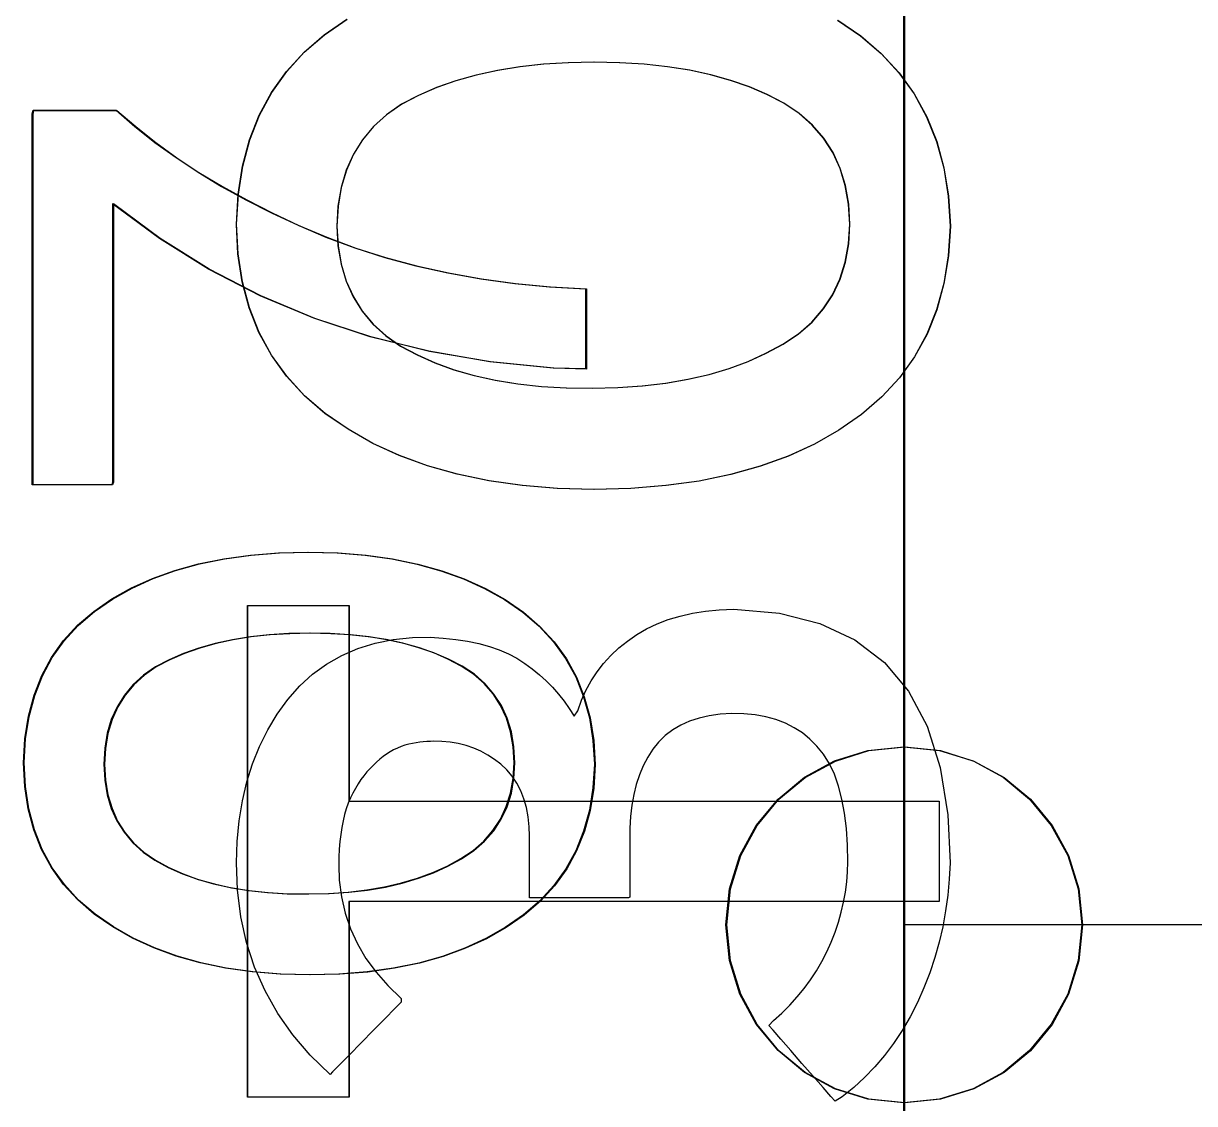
# Model space of a CAD drawing. Extents: x 1 to 47.7, y 0.2 to 35.
# Drawn here: x 34.5796 to 34.7442, y 11.3101 to 11.4618 of the extents above; entities that cross this region are included whole.
import ezdxf

# ---------------------------------------------------------------- set-up
doc = ezdxf.new("R2010")
doc.units = 0
doc.header["$MEASUREMENT"] = 0
for name, color, linetype in [('5_1___24__TARGET_LEDS___12', 7, 'CONTINUOUS'), ('6_2___8__INDEPENDENT_INPUT', 7, 'CONTINUOUS'), ('6_3___8__OPTOISO_INDEPENDE', 7, 'CONTINUOUS'), ('6_4___24__OPTOISO_INDEPEND', 7, 'CONTINUOUS'), ('6_5___8__INDEPENDENT_INPUT', 7, 'CONTINUOUS'), ('6_6___8__INDEPENDENT_INPUT', 7, 'CONTINUOUS'), ('6_7___8__OPTOISO_INDEPENDE', 7, 'CONTINUOUS'), ('6_8___8__OPTOISO_INDEPENDE', 7, 'CONTINUOUS')]:
    doc.layers.add(name, color=color, linetype=linetype)

msp = doc.modelspace()

# ---------------------------------------------------------------- linework, layer by layer
at = {"layer": '5_1___24__TARGET_LEDS___12'}
for points in [[(34.7534, 11.33517), (34.70342, 11.33517), (34.70344, 11.63516)], [(34.7534, 11.03517), (34.70342, 11.03517), (34.70344, 11.33517)]]:
    msp.add_lwpolyline(points, dxfattribs=at)
for points in [[(34.59272, 11.44963), (34.59537, 11.44734), (34.59818, 11.44512), (34.60114, 11.44298), (34.60426, 11.44092), (34.60754, 11.43894), (34.61097, 11.43704), (34.61456, 11.43521), (34.6183, 11.43347), (34.62221, 11.4318), (34.62628, 11.43028), (34.63049, 11.42894), (34.63484, 11.42777), (34.63933, 11.42678), (34.64396, 11.42596), (34.64873, 11.42531), (34.65364, 11.42484), (34.65869, 11.42454), (34.65869, 11.4241), (34.65869, 11.42295), (34.65869, 11.42129), (34.65869, 11.41935), (34.65869, 11.41736), (34.65869, 11.41553), (34.65869, 11.4141), (34.65869, 11.41327), (34.65412, 11.4134), (34.64522, 11.4143), (34.63665, 11.41576), (34.62842, 11.4178), (34.62052, 11.4204), (34.61295, 11.42357), (34.60571, 11.42731), (34.5988, 11.43162), (34.59223, 11.43649), (34.59223, 11.43498), (34.59223, 11.43096), (34.59223, 11.42521), (34.59223, 11.41849), (34.59223, 11.41159), (34.59223, 11.40525), (34.59223, 11.40027), (34.59223, 11.39741), (34.59212, 11.39702), (34.5913, 11.39702), (34.58988, 11.39702), (34.58807, 11.39702), (34.58609, 11.39702), (34.58417, 11.39702), (34.58253, 11.39702), (34.58138, 11.39702), (34.58095, 11.39702), (34.58095, 11.39903), (34.58095, 11.40439), (34.58095, 11.41206), (34.58095, 11.42101), (34.58095, 11.43022), (34.58095, 11.43866), (34.58095, 11.4453), (34.58095, 11.44911), (34.58106, 11.44963), (34.58192, 11.44963), (34.5834, 11.44963), (34.58529, 11.44963), (34.58735, 11.44963), (34.58935, 11.44963), (34.59107, 11.44963), (34.59227, 11.44963)], [(34.61968, 11.38754), (34.6238, 11.38744), (34.62773, 11.38712), (34.63146, 11.3866), (34.63501, 11.38588), (34.63836, 11.38494), (34.64153, 11.3838), (34.6445, 11.38244), (34.64728, 11.38088), (34.64987, 11.37911), (34.65217, 11.37713), (34.65418, 11.37495), (34.65589, 11.37258), (34.65729, 11.37001), (34.6584, 11.36723), (34.65922, 11.36427), (34.65973, 11.3611), (34.65994, 11.35773), (34.65973, 11.35441), (34.65922, 11.35127), (34.65842, 11.34834), (34.65732, 11.34559), (34.65593, 11.34304), (34.65423, 11.34069), (34.65225, 11.33853), (34.64996, 11.33657), (34.64741, 11.3348), (34.64467, 11.33324), (34.64173, 11.33189), (34.63859, 11.33074), (34.63525, 11.32981), (34.63171, 11.32908), (34.62797, 11.32856), (34.62404, 11.32825), (34.6199, 11.32815), (34.61577, 11.32825), (34.61183, 11.32857), (34.60809, 11.32909), (34.60453, 11.32983), (34.60117, 11.33078), (34.59801, 11.33194), (34.59503, 11.33331), (34.59225, 11.3349), (34.58966, 11.33669), (34.58734, 11.33867), (34.58534, 11.34085), (34.58363, 11.34322), (34.58224, 11.34578), (34.58114, 11.34853), (34.58036, 11.35148), (34.57987, 11.35462), (34.5797, 11.35795), (34.5799, 11.36131), (34.58039, 11.36447), (34.58118, 11.36743), (34.58227, 11.37019), (34.58365, 11.37275), (34.58533, 11.37511), (34.5873, 11.37727), (34.58957, 11.37922), (34.59212, 11.38097), (34.59487, 11.38251), (34.59782, 11.38385), (34.60097, 11.38498), (34.60432, 11.3859), (34.60786, 11.38662), (34.6116, 11.38713), (34.61555, 11.38744)], [(34.6199, 11.37616), (34.61701, 11.3761), (34.61424, 11.37593), (34.61159, 11.37564), (34.60906, 11.37523), (34.60665, 11.3747), (34.60437, 11.37406), (34.60221, 11.3733), (34.60016, 11.37243), (34.59826, 11.37142), (34.59658, 11.37025), (34.59512, 11.36893), (34.59387, 11.36745), (34.59285, 11.36581), (34.59205, 11.36403), (34.59147, 11.36208), (34.59112, 11.35999), (34.59098, 11.35773), (34.59112, 11.35552), (34.59147, 11.35346), (34.59204, 11.35154), (34.59283, 11.34978), (34.59383, 11.34817), (34.59506, 11.34672), (34.5965, 11.34541), (34.59817, 11.34426), (34.60003, 11.34324), (34.60203, 11.34235), (34.60416, 11.34158), (34.60642, 11.34093), (34.60881, 11.3404), (34.61133, 11.34), (34.61398, 11.33972), (34.61677, 11.33956), (34.61968, 11.33953), (34.62256, 11.33959), (34.62532, 11.33977), (34.62795, 11.34008), (34.63045, 11.3405), (34.63283, 11.34105), (34.63509, 11.34173), (34.63722, 11.34252), (34.63922, 11.34344), (34.64113, 11.34447), (34.64288, 11.34564), (34.64439, 11.34695), (34.64567, 11.34841), (34.64673, 11.35002), (34.64755, 11.35178), (34.64815, 11.35369), (34.64852, 11.35575), (34.64865, 11.35795), (34.64852, 11.3602), (34.64815, 11.36229), (34.64756, 11.36422), (34.64675, 11.366), (34.64571, 11.36762), (34.64444, 11.36908), (34.64295, 11.37039), (34.64123, 11.37153), (34.63934, 11.37252), (34.63736, 11.37337), (34.63525, 11.37411), (34.63302, 11.37474), (34.63065, 11.37525), (34.62815, 11.37565), (34.62553, 11.37593), (34.62278, 11.3761)], [(34.70342, 11.36018), (34.70846, 11.35967), (34.71315, 11.35821), (34.7174, 11.35591), (34.7211, 11.35286), (34.72415, 11.34916), (34.72646, 11.34491), (34.72791, 11.34023), (34.72842, 11.3352), (34.72791, 11.33015), (34.72646, 11.32545), (34.72415, 11.3212), (34.7211, 11.3175), (34.7174, 11.31445), (34.71315, 11.31215), (34.70846, 11.31069), (34.70342, 11.31018), (34.69838, 11.31069), (34.69369, 11.31215), (34.68945, 11.31445), (34.68575, 11.3175), (34.68269, 11.3212), (34.68039, 11.32545), (34.67893, 11.33015), (34.67843, 11.3352), (34.67893, 11.34023), (34.68039, 11.34491), (34.68269, 11.34916), (34.68575, 11.35286), (34.68945, 11.35591), (34.69369, 11.35821), (34.69838, 11.35967)]]:
    msp.add_lwpolyline(points, close=True, dxfattribs=at)
at = {"layer": '6_2___8__INDEPENDENT_INPUT'}
msp.add_lwpolyline([(34.67939, 11.37953), (34.68583, 11.37897), (34.69151, 11.37755), (34.69642, 11.37525), (34.70057, 11.37207), (34.70395, 11.36803), (34.70656, 11.36311), (34.70841, 11.35732), (34.70949, 11.35065), (34.7098, 11.34392), (34.70969, 11.34163), (34.70948, 11.33938), (34.70917, 11.33714), (34.70877, 11.33493), (34.70826, 11.33275), (34.70765, 11.33059), (34.70694, 11.32846), (34.70613, 11.32635), (34.70521, 11.32427), (34.70418, 11.32226), (34.70306, 11.32035), (34.70187, 11.31854), (34.70059, 11.31683), (34.69923, 11.31523), (34.69779, 11.31373), (34.69626, 11.31233), (34.69465, 11.31104), (34.69363, 11.31042), (34.69304, 11.31109), (34.69196, 11.31233), (34.69056, 11.31394), (34.68899, 11.31573), (34.68742, 11.31753), (34.68602, 11.31914), (34.68494, 11.32038), (34.68435, 11.32105), (34.68499, 11.32173), (34.68618, 11.3228), (34.68729, 11.32392), (34.68833, 11.32507), (34.6893, 11.32626), (34.6902, 11.32748), (34.69103, 11.32875), (34.69179, 11.33005), (34.69247, 11.33138), (34.69309, 11.33277), (34.69363, 11.33417), (34.6941, 11.33557), (34.6945, 11.33698), (34.69483, 11.33839), (34.69509, 11.3398), (34.69527, 11.34121), (34.69539, 11.34263), (34.69543, 11.34406), (34.69539, 11.34639), (34.69524, 11.34871), (34.69498, 11.35087), (34.69461, 11.35286), (34.69413, 11.35469), (34.69354, 11.35634), (34.69284, 11.35783), (34.69202, 11.35915), (34.69109, 11.3603), (34.69011, 11.36128), (34.68905, 11.36215), (34.68789, 11.36289), (34.68665, 11.36352), (34.68532, 11.36403), (34.68391, 11.36442), (34.68241, 11.3647), (34.68082, 11.36486), (34.67915, 11.3649), (34.67751, 11.36479), (34.67597, 11.36458), (34.67453, 11.36424), (34.67319, 11.3638), (34.67195, 11.36324), (34.67082, 11.36257), (34.66978, 11.36178), (34.66885, 11.36088), (34.66802, 11.35986), (34.66731, 11.35873), (34.66669, 11.35753), (34.66615, 11.35626), (34.6657, 11.35491), (34.66534, 11.35349), (34.66507, 11.35199), (34.66489, 11.35042), (34.6648, 11.34878), (34.66478, 11.34775), (34.66478, 11.34719), (34.66478, 11.34618), (34.66478, 11.34487), (34.66478, 11.3434), (34.66478, 11.34193), (34.66478, 11.34062), (34.66478, 11.33961), (34.66478, 11.33906), (34.66461, 11.339), (34.66361, 11.339), (34.6619, 11.339), (34.65975, 11.339), (34.65739, 11.339), (34.65506, 11.339), (34.65301, 11.339), (34.65148, 11.339), (34.65072, 11.339), (34.65068, 11.33916), (34.65068, 11.33985), (34.65068, 11.34094), (34.65068, 11.3423), (34.65068, 11.34376), (34.65068, 11.34518), (34.65068, 11.3464), (34.65068, 11.34729), (34.65068, 11.34768), (34.65064, 11.34895), (34.6505, 11.35035), (34.65026, 11.35167), (34.64992, 11.35289), (34.64947, 11.35404), (34.64892, 11.3551), (34.64827, 11.35607), (34.64752, 11.35695), (34.64666, 11.35775), (34.64578, 11.35844), (34.64485, 11.35905), (34.64388, 11.35957), (34.64286, 11.36001), (34.64181, 11.36037), (34.6407, 11.36065), (34.63956, 11.36084), (34.63837, 11.36095), (34.63725, 11.36098), (34.63677, 11.36097), (34.63628, 11.36094), (34.63578, 11.3609), (34.63528, 11.36084), (34.63477, 11.36076), (34.63425, 11.36067), (34.63373, 11.36056), (34.6332, 11.36043), (34.63266, 11.36026), (34.63213, 11.36003), (34.63161, 11.35977), (34.63111, 11.35949), (34.63062, 11.35917), (34.63013, 11.35883), (34.62966, 11.35845), (34.62921, 11.35805), (34.62876, 11.35763), (34.62831, 11.35717), (34.62786, 11.35667), (34.62742, 11.35615), (34.62701, 11.35559), (34.62661, 11.355), (34.62624, 11.35437), (34.62588, 11.35371), (34.62555, 11.35302), (34.62524, 11.35229), (34.62496, 11.35151), (34.62471, 11.35068), (34.6245, 11.3498), (34.62432, 11.34887), (34.62417, 11.3479), (34.62406, 11.34688), (34.62397, 11.34582), (34.62391, 11.34471), (34.62389, 11.34356), (34.62396, 11.34148), (34.62427, 11.33912), (34.62479, 11.33683), (34.62554, 11.33463), (34.62652, 11.33251), (34.62772, 11.33048), (34.62914, 11.32852), (34.63079, 11.32665), (34.63266, 11.32486), (34.63268, 11.32434), (34.63178, 11.32343), (34.63043, 11.32205), (34.6288, 11.32039), (34.62706, 11.31863), (34.62541, 11.31694), (34.624, 11.31551), (34.62303, 11.31452), (34.62267, 11.31415), (34.61989, 11.31687), (34.61744, 11.31974), (34.61533, 11.32275), (34.61354, 11.32592), (34.61207, 11.32924), (34.61094, 11.33271), (34.61014, 11.33632), (34.60966, 11.34009), (34.60951, 11.34389), (34.60962, 11.34691), (34.60991, 11.34982), (34.61037, 11.3526), (34.611, 11.35528), (34.6118, 11.35783), (34.61277, 11.36027), (34.61392, 11.36259), (34.61524, 11.36479), (34.61674, 11.36687), (34.61841, 11.36875), (34.62022, 11.37041), (34.62219, 11.37184), (34.62431, 11.37303), (34.62658, 11.37401), (34.629, 11.37475), (34.63156, 11.37527), (34.63428, 11.37555), (34.63673, 11.37559), (34.63858, 11.37548), (34.64035, 11.37529), (34.64201, 11.37503), (34.64358, 11.3747), (34.64506, 11.3743), (34.64644, 11.37382), (34.64773, 11.37326), (34.64892, 11.37264), (34.65003, 11.37193), (34.65109, 11.37116), (34.6521, 11.37034), (34.65305, 11.36948), (34.65394, 11.36857), (34.65478, 11.36762), (34.65556, 11.36663), (34.65629, 11.36559), (34.65696, 11.3645), (34.65747, 11.36528), (34.658, 11.36675), (34.65863, 11.36814), (34.65936, 11.36947), (34.66019, 11.37073), (34.66112, 11.37192), (34.66214, 11.37304), (34.66327, 11.37409), (34.66449, 11.37507), (34.66578, 11.37598), (34.66716, 11.37678), (34.66863, 11.37749), (34.6702, 11.37809), (34.67185, 11.37858), (34.6736, 11.37897), (34.67544, 11.37926), (34.67737, 11.37945)], close=True, dxfattribs=at)
at = {"layer": '6_3___8__OPTOISO_INDEPENDE'}
msp.add_lwpolyline([(34.67939, 11.37953), (34.68583, 11.37897), (34.69151, 11.37755), (34.69642, 11.37525), (34.70057, 11.37207), (34.70395, 11.36803), (34.70656, 11.36311), (34.70841, 11.35732), (34.70949, 11.35065), (34.7098, 11.34392), (34.70969, 11.34163), (34.70948, 11.33938), (34.70917, 11.33714), (34.70877, 11.33493), (34.70826, 11.33275), (34.70765, 11.33059), (34.70694, 11.32846), (34.70613, 11.32635), (34.70521, 11.32427), (34.70418, 11.32226), (34.70306, 11.32035), (34.70187, 11.31854), (34.70059, 11.31683), (34.69923, 11.31523), (34.69779, 11.31373), (34.69626, 11.31233), (34.69465, 11.31104), (34.69363, 11.31042), (34.69304, 11.31109), (34.69196, 11.31233), (34.69056, 11.31394), (34.68899, 11.31573), (34.68742, 11.31753), (34.68602, 11.31914), (34.68494, 11.32038), (34.68435, 11.32105), (34.68499, 11.32173), (34.68618, 11.3228), (34.68729, 11.32392), (34.68833, 11.32507), (34.6893, 11.32626), (34.6902, 11.32748), (34.69103, 11.32875), (34.69179, 11.33005), (34.69247, 11.33138), (34.69309, 11.33277), (34.69363, 11.33417), (34.6941, 11.33557), (34.6945, 11.33698), (34.69483, 11.33839), (34.69509, 11.3398), (34.69527, 11.34121), (34.69539, 11.34263), (34.69543, 11.34406), (34.69539, 11.34639), (34.69524, 11.34871), (34.69498, 11.35087), (34.69461, 11.35286), (34.69413, 11.35469), (34.69354, 11.35634), (34.69284, 11.35783), (34.69202, 11.35915), (34.69109, 11.3603), (34.69011, 11.36128), (34.68905, 11.36215), (34.68789, 11.36289), (34.68665, 11.36352), (34.68532, 11.36403), (34.68391, 11.36442), (34.68241, 11.3647), (34.68082, 11.36486), (34.67915, 11.3649), (34.67751, 11.36479), (34.67597, 11.36458), (34.67453, 11.36424), (34.67319, 11.3638), (34.67195, 11.36324), (34.67082, 11.36257), (34.66978, 11.36178), (34.66885, 11.36088), (34.66802, 11.35986), (34.66731, 11.35873), (34.66669, 11.35753), (34.66615, 11.35626), (34.6657, 11.35491), (34.66534, 11.35349), (34.66507, 11.35199), (34.66489, 11.35042), (34.6648, 11.34878), (34.66478, 11.34775), (34.66478, 11.34719), (34.66478, 11.34618), (34.66478, 11.34487), (34.66478, 11.3434), (34.66478, 11.34193), (34.66478, 11.34062), (34.66478, 11.33961), (34.66478, 11.33906), (34.66461, 11.339), (34.66361, 11.339), (34.6619, 11.339), (34.65975, 11.339), (34.65739, 11.339), (34.65506, 11.339), (34.65301, 11.339), (34.65148, 11.339), (34.65072, 11.339), (34.65068, 11.33916), (34.65068, 11.33985), (34.65068, 11.34094), (34.65068, 11.3423), (34.65068, 11.34376), (34.65068, 11.34518), (34.65068, 11.3464), (34.65068, 11.34729), (34.65068, 11.34768), (34.65064, 11.34895), (34.6505, 11.35035), (34.65026, 11.35167), (34.64992, 11.35289), (34.64947, 11.35404), (34.64892, 11.3551), (34.64827, 11.35607), (34.64752, 11.35695), (34.64666, 11.35775), (34.64578, 11.35844), (34.64485, 11.35905), (34.64388, 11.35957), (34.64286, 11.36001), (34.64181, 11.36037), (34.6407, 11.36065), (34.63956, 11.36084), (34.63837, 11.36095), (34.63725, 11.36098), (34.63677, 11.36097), (34.63628, 11.36094), (34.63578, 11.3609), (34.63528, 11.36084), (34.63477, 11.36076), (34.63425, 11.36067), (34.63373, 11.36056), (34.6332, 11.36043), (34.63266, 11.36026), (34.63213, 11.36003), (34.63161, 11.35977), (34.63111, 11.35949), (34.63062, 11.35917), (34.63013, 11.35883), (34.62966, 11.35845), (34.62921, 11.35805), (34.62876, 11.35763), (34.62831, 11.35717), (34.62786, 11.35667), (34.62742, 11.35615), (34.62701, 11.35559), (34.62661, 11.355), (34.62624, 11.35437), (34.62588, 11.35371), (34.62555, 11.35302), (34.62524, 11.35229), (34.62496, 11.35151), (34.62471, 11.35068), (34.6245, 11.3498), (34.62432, 11.34887), (34.62417, 11.3479), (34.62406, 11.34688), (34.62397, 11.34582), (34.62391, 11.34471), (34.62389, 11.34356), (34.62396, 11.34148), (34.62427, 11.33912), (34.62479, 11.33683), (34.62554, 11.33463), (34.62652, 11.33251), (34.62772, 11.33048), (34.62914, 11.32852), (34.63079, 11.32665), (34.63266, 11.32486), (34.63268, 11.32434), (34.63178, 11.32343), (34.63043, 11.32205), (34.6288, 11.32039), (34.62706, 11.31863), (34.62541, 11.31694), (34.624, 11.31551), (34.62303, 11.31452), (34.62267, 11.31415), (34.61989, 11.31687), (34.61744, 11.31974), (34.61533, 11.32275), (34.61354, 11.32592), (34.61207, 11.32924), (34.61094, 11.33271), (34.61014, 11.33632), (34.60966, 11.34009), (34.60951, 11.34389), (34.60962, 11.34691), (34.60991, 11.34982), (34.61037, 11.3526), (34.611, 11.35528), (34.6118, 11.35783), (34.61277, 11.36027), (34.61392, 11.36259), (34.61524, 11.36479), (34.61674, 11.36687), (34.61841, 11.36875), (34.62022, 11.37041), (34.62219, 11.37184), (34.62431, 11.37303), (34.62658, 11.37401), (34.629, 11.37475), (34.63156, 11.37527), (34.63428, 11.37555), (34.63673, 11.37559), (34.63858, 11.37548), (34.64035, 11.37529), (34.64201, 11.37503), (34.64358, 11.3747), (34.64506, 11.3743), (34.64644, 11.37382), (34.64773, 11.37326), (34.64892, 11.37264), (34.65003, 11.37193), (34.65109, 11.37116), (34.6521, 11.37034), (34.65305, 11.36948), (34.65394, 11.36857), (34.65478, 11.36762), (34.65556, 11.36663), (34.65629, 11.36559), (34.65696, 11.3645), (34.65747, 11.36528), (34.658, 11.36675), (34.65863, 11.36814), (34.65936, 11.36947), (34.66019, 11.37073), (34.66112, 11.37192), (34.66214, 11.37304), (34.66327, 11.37409), (34.66449, 11.37507), (34.66578, 11.37598), (34.66716, 11.37678), (34.66863, 11.37749), (34.6702, 11.37809), (34.67185, 11.37858), (34.6736, 11.37897), (34.67544, 11.37926), (34.67737, 11.37945)], close=True, dxfattribs=at)
at = {"layer": '6_4___24__OPTOISO_INDEPEND'}
for points in [[(34.75327, 11.33518), (34.70329, 11.33518), (34.70331, 11.63518)], [(34.75327, 11.03518), (34.70329, 11.03518), (34.70331, 11.33518)]]:
    msp.add_lwpolyline(points, dxfattribs=at)
for points in [[(34.59261, 11.44965), (34.59526, 11.44735), (34.59807, 11.44513), (34.60104, 11.44299), (34.60416, 11.44093), (34.60743, 11.43895), (34.61086, 11.43705), (34.61445, 11.43523), (34.61819, 11.43348), (34.6221, 11.43181), (34.62617, 11.4303), (34.63038, 11.42895), (34.63473, 11.42778), (34.63922, 11.42679), (34.64386, 11.42597), (34.64863, 11.42532), (34.65353, 11.42485), (34.65858, 11.42455), (34.65858, 11.42412), (34.65858, 11.42296), (34.65858, 11.4213), (34.65858, 11.41937), (34.65858, 11.41737), (34.65858, 11.41555), (34.65858, 11.41411), (34.65858, 11.41329), (34.65401, 11.41341), (34.64511, 11.41431), (34.63654, 11.41578), (34.62831, 11.41781), (34.62041, 11.42042), (34.61284, 11.42359), (34.6056, 11.42732), (34.59869, 11.43163), (34.59212, 11.4365), (34.59212, 11.43499), (34.59212, 11.43098), (34.59212, 11.42522), (34.59212, 11.41851), (34.59212, 11.4116), (34.59212, 11.40527), (34.59212, 11.40029), (34.59212, 11.39743), (34.59201, 11.39703), (34.59119, 11.39703), (34.58977, 11.39703), (34.58796, 11.39703), (34.58598, 11.39703), (34.58406, 11.39703), (34.58242, 11.39703), (34.58127, 11.39703), (34.58084, 11.39703), (34.58084, 11.39905), (34.58084, 11.4044), (34.58084, 11.41207), (34.58084, 11.42102), (34.58084, 11.43023), (34.58084, 11.43867), (34.58084, 11.44531), (34.58084, 11.44912), (34.58096, 11.44965), (34.58181, 11.44965), (34.58329, 11.44965), (34.58518, 11.44965), (34.58724, 11.44965), (34.58925, 11.44965), (34.59096, 11.44965), (34.59216, 11.44965)], [(34.61957, 11.38755), (34.62369, 11.38745), (34.62762, 11.38714), (34.63136, 11.38662), (34.6349, 11.38589), (34.63826, 11.38495), (34.64142, 11.38381), (34.64439, 11.38246), (34.64717, 11.3809), (34.64976, 11.37912), (34.65206, 11.37714), (34.65407, 11.37497), (34.65578, 11.37259), (34.65719, 11.37002), (34.6583, 11.36725), (34.65911, 11.36428), (34.65962, 11.36111), (34.65983, 11.35775), (34.65962, 11.35442), (34.65911, 11.35129), (34.65831, 11.34835), (34.65721, 11.34561), (34.65582, 11.34306), (34.65413, 11.3407), (34.65214, 11.33855), (34.64985, 11.33658), (34.6473, 11.33481), (34.64456, 11.33325), (34.64162, 11.3319), (34.63848, 11.33076), (34.63514, 11.32982), (34.6316, 11.32909), (34.62787, 11.32857), (34.62393, 11.32826), (34.61979, 11.32816), (34.61566, 11.32826), (34.61172, 11.32858), (34.60798, 11.32911), (34.60442, 11.32985), (34.60106, 11.33079), (34.5979, 11.33196), (34.59492, 11.33333), (34.59214, 11.33491), (34.58955, 11.3367), (34.58724, 11.33869), (34.58523, 11.34086), (34.58353, 11.34323), (34.58213, 11.34579), (34.58104, 11.34855), (34.58025, 11.35149), (34.57977, 11.35463), (34.57959, 11.35796), (34.57979, 11.36133), (34.58029, 11.36449), (34.58108, 11.36745), (34.58216, 11.37021), (34.58354, 11.37277), (34.58522, 11.37512), (34.5872, 11.37728), (34.58947, 11.37924), (34.59201, 11.38099), (34.59476, 11.38253), (34.59771, 11.38386), (34.60086, 11.38499), (34.60421, 11.38591), (34.60775, 11.38663), (34.6115, 11.38714), (34.61544, 11.38745)], [(34.61979, 11.37617), (34.6169, 11.37611), (34.61413, 11.37594), (34.61148, 11.37565), (34.60895, 11.37524), (34.60654, 11.37472), (34.60426, 11.37407), (34.6021, 11.37332), (34.60006, 11.37244), (34.59816, 11.37144), (34.59647, 11.37027), (34.59501, 11.36894), (34.59377, 11.36746), (34.59274, 11.36583), (34.59194, 11.36404), (34.59137, 11.3621), (34.59101, 11.36), (34.59087, 11.35775), (34.59101, 11.35553), (34.59136, 11.35347), (34.59193, 11.35156), (34.59272, 11.3498), (34.59373, 11.34819), (34.59495, 11.34673), (34.5964, 11.34542), (34.59806, 11.34427), (34.59992, 11.34326), (34.60192, 11.34236), (34.60405, 11.34159), (34.60631, 11.34094), (34.6087, 11.34042), (34.61122, 11.34001), (34.61387, 11.33973), (34.61666, 11.33957), (34.61957, 11.33954), (34.62246, 11.3396), (34.62521, 11.33978), (34.62784, 11.34009), (34.63034, 11.34052), (34.63272, 11.34107), (34.63498, 11.34174), (34.63711, 11.34254), (34.63911, 11.34345), (34.64103, 11.34449), (34.64277, 11.34565), (34.64428, 11.34696), (34.64557, 11.34843), (34.64662, 11.35004), (34.64744, 11.3518), (34.64804, 11.3537), (34.64841, 11.35576), (34.64855, 11.35796), (34.64841, 11.36021), (34.64805, 11.3623), (34.64746, 11.36424), (34.64664, 11.36601), (34.6456, 11.36763), (34.64433, 11.3691), (34.64284, 11.3704), (34.64112, 11.37155), (34.63924, 11.37253), (34.63725, 11.37339), (34.63514, 11.37413), (34.63291, 11.37475), (34.63054, 11.37526), (34.62805, 11.37566), (34.62542, 11.37595), (34.62267, 11.37612)], [(34.70329, 11.36019), (34.70833, 11.35968), (34.71302, 11.35823), (34.71727, 11.35592), (34.72097, 11.35287), (34.72402, 11.34917), (34.72633, 11.34493), (34.72778, 11.34024), (34.72829, 11.33521), (34.72778, 11.33016), (34.72633, 11.32546), (34.72402, 11.32122), (34.72097, 11.31752), (34.71727, 11.31446), (34.71302, 11.31216), (34.70833, 11.31071), (34.70329, 11.3102), (34.69825, 11.31071), (34.69356, 11.31216), (34.68932, 11.31446), (34.68562, 11.31752), (34.68256, 11.32122), (34.68026, 11.32546), (34.6788, 11.33016), (34.6783, 11.33521), (34.6788, 11.34024), (34.68026, 11.34493), (34.68256, 11.34917), (34.68562, 11.35287), (34.68932, 11.35592), (34.69356, 11.35823), (34.69825, 11.35968)]]:
    msp.add_lwpolyline(points, close=True, dxfattribs=at)
at = {"layer": '6_5___8__INDEPENDENT_INPUT'}
for points in [[(34.69399, 11.46231), (34.69722, 11.46009), (34.7001, 11.45762), (34.70261, 11.45489), (34.70474, 11.45193), (34.7065, 11.44871), (34.70789, 11.44525), (34.7089, 11.44154), (34.70954, 11.43758), (34.70981, 11.43338), (34.70955, 11.42921), (34.70891, 11.4253), (34.70791, 11.42162), (34.70653, 11.41819), (34.70479, 11.41501), (34.70267, 11.41206), (34.70019, 11.40937), (34.69734, 11.40691), (34.69416, 11.4047), (34.69073, 11.40275), (34.68706, 11.40106), (34.68313, 11.39963), (34.67896, 11.39846), (34.67454, 11.39755), (34.66986, 11.3969), (34.66494, 11.39651), (34.65976, 11.39638), (34.6546, 11.39651), (34.64968, 11.39691), (34.645, 11.39757), (34.64056, 11.39849), (34.63636, 11.39968), (34.6324, 11.40113), (34.62868, 11.40284), (34.6252, 11.40482), (34.62196, 11.40706), (34.61907, 11.40954), (34.61656, 11.41226), (34.61444, 11.41522), (34.61269, 11.41843), (34.61132, 11.42187), (34.61034, 11.42555), (34.60973, 11.42947), (34.60951, 11.43363), (34.60976, 11.43784), (34.61038, 11.44179), (34.61136, 11.44549), (34.61272, 11.44894), (34.61445, 11.45214), (34.61655, 11.45509), (34.61902, 11.45779), (34.62186, 11.46024), (34.62504, 11.46242)], [(34.62531, 11.35256), (34.70825, 11.35256), (34.70825, 11.33847), (34.62531, 11.33847), (34.62531, 11.311), (34.61107, 11.311), (34.61107, 11.38005), (34.62531, 11.38005), (34.62531, 11.35256)]]:
    msp.add_lwpolyline(points, dxfattribs=at)
msp.add_lwpolyline([(34.65976, 11.4564), (34.65614, 11.45633), (34.65268, 11.45611), (34.64936, 11.45574), (34.6462, 11.45523), (34.6432, 11.45458), (34.64034, 11.45378), (34.63764, 11.45283), (34.63509, 11.45174), (34.63271, 11.45048), (34.63061, 11.44902), (34.62878, 11.44736), (34.62722, 11.44551), (34.62595, 11.44347), (34.62495, 11.44124), (34.62423, 11.43881), (34.62378, 11.43619), (34.62362, 11.43338), (34.62378, 11.43061), (34.62422, 11.42803), (34.62493, 11.42564), (34.62592, 11.42343), (34.62718, 11.42142), (34.62871, 11.4196), (34.63052, 11.41797), (34.63259, 11.41652), (34.63492, 11.41526), (34.63742, 11.41414), (34.64009, 11.41318), (34.64291, 11.41237), (34.6459, 11.41171), (34.64905, 11.4112), (34.65237, 11.41085), (34.65585, 11.41066), (34.65949, 11.41061), (34.66309, 11.41069), (34.66653, 11.41092), (34.66982, 11.4113), (34.67295, 11.41184), (34.67593, 11.41252), (34.67875, 11.41337), (34.68141, 11.41436), (34.68392, 11.41551), (34.68631, 11.4168), (34.68848, 11.41825), (34.69037, 11.41989), (34.69198, 11.42172), (34.6933, 11.42373), (34.69433, 11.42593), (34.69507, 11.42831), (34.69553, 11.43088), (34.69571, 11.43363), (34.69554, 11.43645), (34.69508, 11.43906), (34.69435, 11.44148), (34.69333, 11.4437), (34.69203, 11.44573), (34.69044, 11.44756), (34.68858, 11.44919), (34.68643, 11.45062), (34.68407, 11.45185), (34.68159, 11.45292), (34.67895, 11.45384), (34.67615, 11.45463), (34.6732, 11.45526), (34.67008, 11.45576), (34.6668, 11.45612), (34.66336, 11.45633)], close=True, dxfattribs=at)
at = {"layer": '6_6___8__INDEPENDENT_INPUT'}
msp.add_lwpolyline([(34.67939, 11.37953), (34.68583, 11.37897), (34.69151, 11.37755), (34.69642, 11.37525), (34.70057, 11.37207), (34.70395, 11.36803), (34.70656, 11.36311), (34.70841, 11.35732), (34.70949, 11.35065), (34.7098, 11.34392), (34.70969, 11.34163), (34.70948, 11.33938), (34.70917, 11.33714), (34.70877, 11.33493), (34.70826, 11.33275), (34.70765, 11.33059), (34.70694, 11.32846), (34.70613, 11.32635), (34.70521, 11.32427), (34.70418, 11.32226), (34.70306, 11.32035), (34.70187, 11.31854), (34.70059, 11.31683), (34.69923, 11.31523), (34.69779, 11.31373), (34.69626, 11.31233), (34.69465, 11.31104), (34.69363, 11.31042), (34.69304, 11.31109), (34.69196, 11.31233), (34.69056, 11.31394), (34.68899, 11.31573), (34.68742, 11.31753), (34.68602, 11.31914), (34.68494, 11.32038), (34.68435, 11.32105), (34.68499, 11.32173), (34.68618, 11.3228), (34.68729, 11.32392), (34.68833, 11.32507), (34.6893, 11.32626), (34.6902, 11.32748), (34.69103, 11.32875), (34.69179, 11.33005), (34.69247, 11.33138), (34.69309, 11.33277), (34.69363, 11.33417), (34.6941, 11.33557), (34.6945, 11.33698), (34.69483, 11.33839), (34.69509, 11.3398), (34.69527, 11.34121), (34.69539, 11.34263), (34.69543, 11.34406), (34.69539, 11.34639), (34.69524, 11.34871), (34.69498, 11.35087), (34.69461, 11.35286), (34.69413, 11.35469), (34.69354, 11.35634), (34.69284, 11.35783), (34.69202, 11.35915), (34.69109, 11.3603), (34.69011, 11.36128), (34.68905, 11.36215), (34.68789, 11.36289), (34.68665, 11.36352), (34.68532, 11.36403), (34.68391, 11.36442), (34.68241, 11.3647), (34.68082, 11.36486), (34.67915, 11.3649), (34.67751, 11.36479), (34.67597, 11.36458), (34.67453, 11.36424), (34.67319, 11.3638), (34.67195, 11.36324), (34.67082, 11.36257), (34.66978, 11.36178), (34.66885, 11.36088), (34.66802, 11.35986), (34.66731, 11.35873), (34.66669, 11.35753), (34.66615, 11.35626), (34.6657, 11.35491), (34.66534, 11.35349), (34.66507, 11.35199), (34.66489, 11.35042), (34.6648, 11.34878), (34.66478, 11.34775), (34.66478, 11.34719), (34.66478, 11.34618), (34.66478, 11.34487), (34.66478, 11.3434), (34.66478, 11.34193), (34.66478, 11.34062), (34.66478, 11.33961), (34.66478, 11.33906), (34.66461, 11.339), (34.66361, 11.339), (34.6619, 11.339), (34.65975, 11.339), (34.65739, 11.339), (34.65506, 11.339), (34.65301, 11.339), (34.65148, 11.339), (34.65072, 11.339), (34.65068, 11.33916), (34.65068, 11.33985), (34.65068, 11.34094), (34.65068, 11.3423), (34.65068, 11.34376), (34.65068, 11.34518), (34.65068, 11.3464), (34.65068, 11.34729), (34.65068, 11.34768), (34.65064, 11.34895), (34.6505, 11.35035), (34.65026, 11.35167), (34.64992, 11.35289), (34.64947, 11.35404), (34.64892, 11.3551), (34.64827, 11.35607), (34.64752, 11.35695), (34.64666, 11.35775), (34.64578, 11.35844), (34.64485, 11.35905), (34.64388, 11.35957), (34.64286, 11.36001), (34.64181, 11.36037), (34.6407, 11.36065), (34.63956, 11.36084), (34.63837, 11.36095), (34.63725, 11.36098), (34.63677, 11.36097), (34.63628, 11.36094), (34.63578, 11.3609), (34.63528, 11.36084), (34.63477, 11.36076), (34.63425, 11.36067), (34.63373, 11.36056), (34.6332, 11.36043), (34.63266, 11.36026), (34.63213, 11.36003), (34.63161, 11.35977), (34.63111, 11.35949), (34.63062, 11.35917), (34.63013, 11.35883), (34.62966, 11.35845), (34.62921, 11.35805), (34.62876, 11.35763), (34.62831, 11.35717), (34.62786, 11.35667), (34.62742, 11.35615), (34.62701, 11.35559), (34.62661, 11.355), (34.62624, 11.35437), (34.62588, 11.35371), (34.62555, 11.35302), (34.62524, 11.35229), (34.62496, 11.35151), (34.62471, 11.35068), (34.6245, 11.3498), (34.62432, 11.34887), (34.62417, 11.3479), (34.62406, 11.34688), (34.62397, 11.34582), (34.62391, 11.34471), (34.62389, 11.34356), (34.62396, 11.34148), (34.62427, 11.33912), (34.62479, 11.33683), (34.62554, 11.33463), (34.62652, 11.33251), (34.62772, 11.33048), (34.62914, 11.32852), (34.63079, 11.32665), (34.63266, 11.32486), (34.63268, 11.32434), (34.63178, 11.32343), (34.63043, 11.32205), (34.6288, 11.32039), (34.62706, 11.31863), (34.62541, 11.31694), (34.624, 11.31551), (34.62303, 11.31452), (34.62267, 11.31415), (34.61989, 11.31687), (34.61744, 11.31974), (34.61533, 11.32275), (34.61354, 11.32592), (34.61207, 11.32924), (34.61094, 11.33271), (34.61014, 11.33632), (34.60966, 11.34009), (34.60951, 11.34389), (34.60962, 11.34691), (34.60991, 11.34982), (34.61037, 11.3526), (34.611, 11.35528), (34.6118, 11.35783), (34.61277, 11.36027), (34.61392, 11.36259), (34.61524, 11.36479), (34.61674, 11.36687), (34.61841, 11.36875), (34.62022, 11.37041), (34.62219, 11.37184), (34.62431, 11.37303), (34.62658, 11.37401), (34.629, 11.37475), (34.63156, 11.37527), (34.63428, 11.37555), (34.63673, 11.37559), (34.63858, 11.37548), (34.64035, 11.37529), (34.64201, 11.37503), (34.64358, 11.3747), (34.64506, 11.3743), (34.64644, 11.37382), (34.64773, 11.37326), (34.64892, 11.37264), (34.65003, 11.37193), (34.65109, 11.37116), (34.6521, 11.37034), (34.65305, 11.36948), (34.65394, 11.36857), (34.65478, 11.36762), (34.65556, 11.36663), (34.65629, 11.36559), (34.65696, 11.3645), (34.65747, 11.36528), (34.658, 11.36675), (34.65863, 11.36814), (34.65936, 11.36947), (34.66019, 11.37073), (34.66112, 11.37192), (34.66214, 11.37304), (34.66327, 11.37409), (34.66449, 11.37507), (34.66578, 11.37598), (34.66716, 11.37678), (34.66863, 11.37749), (34.6702, 11.37809), (34.67185, 11.37858), (34.6736, 11.37897), (34.67544, 11.37926), (34.67737, 11.37945)], close=True, dxfattribs=at)
at = {"layer": '6_7___8__OPTOISO_INDEPENDE'}
msp.add_lwpolyline([(34.67939, 11.37953), (34.68583, 11.37897), (34.69151, 11.37755), (34.69642, 11.37525), (34.70057, 11.37207), (34.70395, 11.36803), (34.70656, 11.36311), (34.70841, 11.35732), (34.70949, 11.35065), (34.7098, 11.34392), (34.70969, 11.34163), (34.70948, 11.33938), (34.70917, 11.33714), (34.70877, 11.33493), (34.70826, 11.33275), (34.70765, 11.33059), (34.70694, 11.32846), (34.70613, 11.32635), (34.70521, 11.32427), (34.70418, 11.32226), (34.70306, 11.32035), (34.70187, 11.31854), (34.70059, 11.31683), (34.69923, 11.31523), (34.69779, 11.31373), (34.69626, 11.31233), (34.69465, 11.31104), (34.69363, 11.31042), (34.69304, 11.31109), (34.69196, 11.31233), (34.69056, 11.31394), (34.68899, 11.31573), (34.68742, 11.31753), (34.68602, 11.31914), (34.68494, 11.32038), (34.68435, 11.32105), (34.68499, 11.32173), (34.68618, 11.3228), (34.68729, 11.32392), (34.68833, 11.32507), (34.6893, 11.32626), (34.6902, 11.32748), (34.69103, 11.32875), (34.69179, 11.33005), (34.69247, 11.33138), (34.69309, 11.33277), (34.69363, 11.33417), (34.6941, 11.33557), (34.6945, 11.33698), (34.69483, 11.33839), (34.69509, 11.3398), (34.69527, 11.34121), (34.69539, 11.34263), (34.69543, 11.34406), (34.69539, 11.34639), (34.69524, 11.34871), (34.69498, 11.35087), (34.69461, 11.35286), (34.69413, 11.35469), (34.69354, 11.35634), (34.69284, 11.35783), (34.69202, 11.35915), (34.69109, 11.3603), (34.69011, 11.36128), (34.68905, 11.36215), (34.68789, 11.36289), (34.68665, 11.36352), (34.68532, 11.36403), (34.68391, 11.36442), (34.68241, 11.3647), (34.68082, 11.36486), (34.67915, 11.3649), (34.67751, 11.36479), (34.67597, 11.36458), (34.67453, 11.36424), (34.67319, 11.3638), (34.67195, 11.36324), (34.67082, 11.36257), (34.66978, 11.36178), (34.66885, 11.36088), (34.66802, 11.35986), (34.66731, 11.35873), (34.66669, 11.35753), (34.66615, 11.35626), (34.6657, 11.35491), (34.66534, 11.35349), (34.66507, 11.35199), (34.66489, 11.35042), (34.6648, 11.34878), (34.66478, 11.34775), (34.66478, 11.34719), (34.66478, 11.34618), (34.66478, 11.34487), (34.66478, 11.3434), (34.66478, 11.34193), (34.66478, 11.34062), (34.66478, 11.33961), (34.66478, 11.33906), (34.66461, 11.339), (34.66361, 11.339), (34.6619, 11.339), (34.65975, 11.339), (34.65739, 11.339), (34.65506, 11.339), (34.65301, 11.339), (34.65148, 11.339), (34.65072, 11.339), (34.65068, 11.33916), (34.65068, 11.33985), (34.65068, 11.34094), (34.65068, 11.3423), (34.65068, 11.34376), (34.65068, 11.34518), (34.65068, 11.3464), (34.65068, 11.34729), (34.65068, 11.34768), (34.65064, 11.34895), (34.6505, 11.35035), (34.65026, 11.35167), (34.64992, 11.35289), (34.64947, 11.35404), (34.64892, 11.3551), (34.64827, 11.35607), (34.64752, 11.35695), (34.64666, 11.35775), (34.64578, 11.35844), (34.64485, 11.35905), (34.64388, 11.35957), (34.64286, 11.36001), (34.64181, 11.36037), (34.6407, 11.36065), (34.63956, 11.36084), (34.63837, 11.36095), (34.63725, 11.36098), (34.63677, 11.36097), (34.63628, 11.36094), (34.63578, 11.3609), (34.63528, 11.36084), (34.63477, 11.36076), (34.63425, 11.36067), (34.63373, 11.36056), (34.6332, 11.36043), (34.63266, 11.36026), (34.63213, 11.36003), (34.63161, 11.35977), (34.63111, 11.35949), (34.63062, 11.35917), (34.63013, 11.35883), (34.62966, 11.35845), (34.62921, 11.35805), (34.62876, 11.35763), (34.62831, 11.35717), (34.62786, 11.35667), (34.62742, 11.35615), (34.62701, 11.35559), (34.62661, 11.355), (34.62624, 11.35437), (34.62588, 11.35371), (34.62555, 11.35302), (34.62524, 11.35229), (34.62496, 11.35151), (34.62471, 11.35068), (34.6245, 11.3498), (34.62432, 11.34887), (34.62417, 11.3479), (34.62406, 11.34688), (34.62397, 11.34582), (34.62391, 11.34471), (34.62389, 11.34356), (34.62396, 11.34148), (34.62427, 11.33912), (34.62479, 11.33683), (34.62554, 11.33463), (34.62652, 11.33251), (34.62772, 11.33048), (34.62914, 11.32852), (34.63079, 11.32665), (34.63266, 11.32486), (34.63268, 11.32434), (34.63178, 11.32343), (34.63043, 11.32205), (34.6288, 11.32039), (34.62706, 11.31863), (34.62541, 11.31694), (34.624, 11.31551), (34.62303, 11.31452), (34.62267, 11.31415), (34.61989, 11.31687), (34.61744, 11.31974), (34.61533, 11.32275), (34.61354, 11.32592), (34.61207, 11.32924), (34.61094, 11.33271), (34.61014, 11.33632), (34.60966, 11.34009), (34.60951, 11.34389), (34.60962, 11.34691), (34.60991, 11.34982), (34.61037, 11.3526), (34.611, 11.35528), (34.6118, 11.35783), (34.61277, 11.36027), (34.61392, 11.36259), (34.61524, 11.36479), (34.61674, 11.36687), (34.61841, 11.36875), (34.62022, 11.37041), (34.62219, 11.37184), (34.62431, 11.37303), (34.62658, 11.37401), (34.629, 11.37475), (34.63156, 11.37527), (34.63428, 11.37555), (34.63673, 11.37559), (34.63858, 11.37548), (34.64035, 11.37529), (34.64201, 11.37503), (34.64358, 11.3747), (34.64506, 11.3743), (34.64644, 11.37382), (34.64773, 11.37326), (34.64892, 11.37264), (34.65003, 11.37193), (34.65109, 11.37116), (34.6521, 11.37034), (34.65305, 11.36948), (34.65394, 11.36857), (34.65478, 11.36762), (34.65556, 11.36663), (34.65629, 11.36559), (34.65696, 11.3645), (34.65747, 11.36528), (34.658, 11.36675), (34.65863, 11.36814), (34.65936, 11.36947), (34.66019, 11.37073), (34.66112, 11.37192), (34.66214, 11.37304), (34.66327, 11.37409), (34.66449, 11.37507), (34.66578, 11.37598), (34.66716, 11.37678), (34.66863, 11.37749), (34.6702, 11.37809), (34.67185, 11.37858), (34.6736, 11.37897), (34.67544, 11.37926), (34.67737, 11.37945)], close=True, dxfattribs=at)
at = {"layer": '6_8___8__OPTOISO_INDEPENDE'}
for points in [[(34.69402, 11.46231), (34.69725, 11.46009), (34.70013, 11.45762), (34.70263, 11.45489), (34.70477, 11.45193), (34.70653, 11.44871), (34.70792, 11.44525), (34.70893, 11.44154), (34.70957, 11.43758), (34.70984, 11.43338), (34.70957, 11.42921), (34.70894, 11.4253), (34.70793, 11.42162), (34.70656, 11.41819), (34.70481, 11.41501), (34.7027, 11.41206), (34.70022, 11.40937), (34.69737, 11.40691), (34.69418, 11.4047), (34.69076, 11.40275), (34.68708, 11.40106), (34.68316, 11.39963), (34.67899, 11.39846), (34.67456, 11.39755), (34.66989, 11.3969), (34.66496, 11.39651), (34.65979, 11.39638), (34.65463, 11.39651), (34.64971, 11.39691), (34.64503, 11.39757), (34.64059, 11.39849), (34.63639, 11.39968), (34.63243, 11.40113), (34.62871, 11.40284), (34.62523, 11.40482), (34.62199, 11.40706), (34.6191, 11.40954), (34.61659, 11.41226), (34.61446, 11.41522), (34.61272, 11.41843), (34.61135, 11.42187), (34.61037, 11.42555), (34.60976, 11.42947), (34.60954, 11.43363), (34.60979, 11.43784), (34.6104, 11.44179), (34.61139, 11.44549), (34.61275, 11.44894), (34.61448, 11.45214), (34.61658, 11.45509), (34.61904, 11.45779), (34.62188, 11.46024), (34.62507, 11.46242)], [(34.62534, 11.35256), (34.70828, 11.35256), (34.70828, 11.33847), (34.62534, 11.33847), (34.62534, 11.311), (34.6111, 11.311), (34.6111, 11.38005), (34.62534, 11.38005), (34.62534, 11.35256)]]:
    msp.add_lwpolyline(points, dxfattribs=at)
msp.add_lwpolyline([(34.65979, 11.4564), (34.65617, 11.45633), (34.6527, 11.45611), (34.64939, 11.45574), (34.64623, 11.45523), (34.64322, 11.45458), (34.64037, 11.45378), (34.63767, 11.45283), (34.63512, 11.45174), (34.63274, 11.45048), (34.63063, 11.44902), (34.6288, 11.44736), (34.62725, 11.44551), (34.62598, 11.44347), (34.62498, 11.44124), (34.62426, 11.43881), (34.62381, 11.43619), (34.62364, 11.43338), (34.62381, 11.43061), (34.62425, 11.42803), (34.62496, 11.42564), (34.62595, 11.42343), (34.62721, 11.42142), (34.62874, 11.4196), (34.63054, 11.41797), (34.63262, 11.41652), (34.63495, 11.41526), (34.63745, 11.41414), (34.64011, 11.41318), (34.64294, 11.41237), (34.64593, 11.41171), (34.64908, 11.4112), (34.6524, 11.41085), (34.65588, 11.41066), (34.65952, 11.41061), (34.66312, 11.41069), (34.66656, 11.41092), (34.66985, 11.4113), (34.67298, 11.41184), (34.67596, 11.41252), (34.67877, 11.41337), (34.68144, 11.41436), (34.68395, 11.41551), (34.68633, 11.4168), (34.68851, 11.41825), (34.6904, 11.41989), (34.692, 11.42172), (34.69332, 11.42373), (34.69436, 11.42593), (34.6951, 11.42831), (34.69556, 11.43088), (34.69573, 11.43363), (34.69556, 11.43645), (34.69511, 11.43906), (34.69437, 11.44148), (34.69336, 11.4437), (34.69206, 11.44573), (34.69047, 11.44756), (34.68861, 11.44919), (34.68646, 11.45062), (34.6841, 11.45185), (34.68162, 11.45292), (34.67898, 11.45384), (34.67618, 11.45463), (34.67322, 11.45526), (34.6701, 11.45576), (34.66682, 11.45612), (34.66339, 11.45633)], close=True, dxfattribs=at)

doc.saveas('drawing.dxf')
